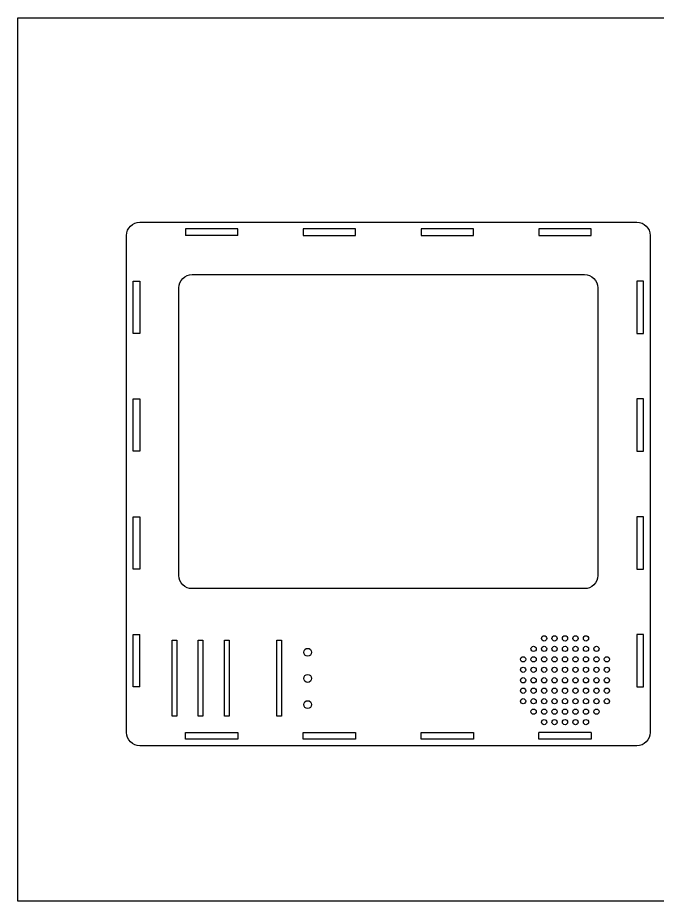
# Model space of a CAD drawing. Header units: inches. Extents: x 17812.8 to 17878, y 16362.7 to 16399.4.
# Drawn here: x 17812.84 to 17825.06, y 16382.56 to 16399.45 of the extents above; entities that cross this region are included whole.
import ezdxf

# ---------------------------------------------------------------- set-up
doc = ezdxf.new("R2010")
doc.units = ezdxf.units.IN
doc.header["$MEASUREMENT"] = 0

msp = doc.modelspace()

# ---------------------------------------------------------------- linework, layer by layer
at = {"color": 2}
for p, q in [((17817.042, 16395.288), (17816.042, 16395.288)), ((17822.792, 16395.288), (17823.792, 16395.288)), ((17815.167, 16386.663), (17815.167, 16387.663)), ((17815.875, 16386.103), (17815.785, 16386.103)), ((17816.375, 16386.103), (17816.285, 16386.103)), ((17816.875, 16386.103), (17816.785, 16386.103)), ((17817.875, 16386.103), (17817.785, 16386.103)), ((17816.042, 16385.788), (17817.042, 16385.788)), ((17818.292, 16385.788), (17819.292, 16385.788))]:
    msp.add_line(p, q, dxfattribs=at)
at = {"color": 6}
msp.add_lwpolyline([(17812.836, 16399.446), (17847.557, 16399.446), (17847.557, 16382.565), (17812.836, 16382.565)], close=True, dxfattribs=at)
at = {"color": 2}
for points in [[(17815.167, 16395.538), (17824.667, 16395.538, -0.414214), (17824.917, 16395.288), (17824.917, 16385.788, -0.414214), (17824.667, 16385.538), (17815.167, 16385.538, -0.414214), (17814.917, 16385.788), (17814.917, 16395.288, -0.414214)], [(17816.167, 16394.538), (17823.667, 16394.538, -0.414214), (17823.917, 16394.288), (17823.917, 16388.788, -0.414214), (17823.667, 16388.538), (17816.167, 16388.538, -0.414214), (17815.917, 16388.788), (17815.917, 16394.288, -0.414214)]]:
    msp.add_lwpolyline(points, format="xyb", close=True, dxfattribs=at)
for points in [[(17817.042, 16395.288), (17817.042, 16395.413), (17816.042, 16395.413), (17816.042, 16395.288)], [(17823.792, 16395.288), (17823.792, 16395.413), (17822.792, 16395.413), (17822.792, 16395.288)], [(17815.167, 16386.663), (17815.042, 16386.663), (17815.042, 16387.663), (17815.167, 16387.663)], [(17824.667, 16386.663), (17824.792, 16386.663), (17824.792, 16387.663), (17824.667, 16387.663)], [(17824.667, 16387.663), (17824.667, 16386.663)], [(17815.785, 16386.103), (17815.785, 16387.553), (17815.875, 16387.553), (17815.875, 16386.103)], [(17816.285, 16386.103), (17816.285, 16387.553), (17816.375, 16387.553), (17816.375, 16386.103)], [(17816.785, 16386.103), (17816.785, 16387.553), (17816.875, 16387.553), (17816.875, 16386.103)], [(17817.785, 16386.103), (17817.785, 16387.553), (17817.875, 16387.553), (17817.875, 16386.103)], [(17817.042, 16385.788), (17817.042, 16385.663), (17816.042, 16385.663), (17816.042, 16385.788)], [(17819.292, 16385.788), (17819.292, 16385.663), (17818.292, 16385.663), (17818.292, 16385.788)], [(17823.792, 16385.788), (17823.792, 16385.663), (17822.792, 16385.663), (17822.792, 16385.788)], [(17823.792, 16385.788), (17822.792, 16385.788)]]:
    msp.add_lwpolyline(points, dxfattribs=at)
for points in [[(17818.292, 16395.288), (17819.292, 16395.288), (17819.292, 16395.413), (17818.292, 16395.413)], [(17820.542, 16395.288), (17821.542, 16395.288), (17821.542, 16395.413), (17820.542, 16395.413)], [(17815.167, 16394.413), (17815.167, 16393.413), (17815.042, 16393.413), (17815.042, 16394.413)], [(17824.667, 16394.413), (17824.667, 16393.413), (17824.792, 16393.413), (17824.792, 16394.413)], [(17815.167, 16392.163), (17815.167, 16391.163), (17815.042, 16391.163), (17815.042, 16392.163)], [(17824.667, 16392.163), (17824.667, 16391.163), (17824.792, 16391.163), (17824.792, 16392.163)], [(17815.167, 16389.913), (17815.167, 16388.913), (17815.042, 16388.913), (17815.042, 16389.913)], [(17824.667, 16389.913), (17824.667, 16388.913), (17824.792, 16388.913), (17824.792, 16389.913)], [(17820.542, 16385.788), (17821.542, 16385.788), (17821.542, 16385.663), (17820.542, 16385.663)]]:
    msp.add_lwpolyline(points, close=True, dxfattribs=at)
for centre, radius in [((17822.892, 16387.588), 0.05), ((17823.092, 16387.588), 0.05), ((17823.292, 16387.588), 0.05), ((17823.492, 16387.588), 0.05), ((17823.692, 16387.588), 0.05), ((17822.692, 16387.388), 0.05), ((17822.892, 16387.388), 0.05), ((17823.092, 16387.388), 0.05), ((17823.292, 16387.388), 0.05), ((17823.492, 16387.388), 0.05), ((17823.692, 16387.388), 0.05), ((17823.892, 16387.388), 0.05), ((17818.375, 16387.323), 0.075), ((17822.492, 16387.188), 0.05), ((17822.692, 16387.188), 0.05), ((17822.892, 16387.188), 0.05), ((17823.092, 16387.188), 0.05), ((17823.292, 16387.188), 0.05), ((17823.492, 16387.188), 0.05), ((17823.692, 16387.188), 0.05), ((17823.892, 16387.188), 0.05), ((17824.092, 16387.188), 0.05), ((17822.492, 16386.988), 0.05), ((17822.692, 16386.988), 0.05), ((17822.892, 16386.988), 0.05), ((17823.092, 16386.988), 0.05), ((17823.292, 16386.988), 0.05), ((17823.492, 16386.988), 0.05), ((17823.692, 16386.988), 0.05), ((17823.892, 16386.988), 0.05), ((17824.092, 16386.988), 0.05), ((17818.375, 16386.823), 0.075), ((17822.492, 16386.788), 0.05), ((17822.692, 16386.788), 0.05), ((17822.892, 16386.788), 0.05), ((17823.092, 16386.788), 0.05), ((17823.292, 16386.788), 0.05), ((17823.492, 16386.788), 0.05), ((17823.692, 16386.788), 0.05), ((17823.892, 16386.788), 0.05), ((17824.092, 16386.788), 0.05), ((17822.492, 16386.588), 0.05), ((17822.692, 16386.588), 0.05), ((17822.892, 16386.588), 0.05), ((17823.092, 16386.588), 0.05), ((17823.292, 16386.588), 0.05), ((17823.492, 16386.588), 0.05), ((17823.692, 16386.588), 0.05), ((17823.892, 16386.588), 0.05), ((17824.092, 16386.588), 0.05), ((17818.375, 16386.323), 0.075), ((17822.492, 16386.388), 0.05), ((17822.692, 16386.388), 0.05), ((17822.892, 16386.388), 0.05), ((17823.092, 16386.388), 0.05), ((17823.292, 16386.388), 0.05), ((17823.492, 16386.388), 0.05), ((17823.692, 16386.388), 0.05), ((17823.892, 16386.388), 0.05), ((17824.092, 16386.388), 0.05), ((17822.692, 16386.188), 0.05), ((17822.892, 16386.188), 0.05), ((17823.092, 16386.188), 0.05), ((17823.292, 16386.188), 0.05), ((17823.492, 16386.188), 0.05), ((17823.692, 16386.188), 0.05), ((17823.892, 16386.188), 0.05), ((17822.892, 16385.988), 0.05), ((17823.092, 16385.988), 0.05), ((17823.292, 16385.988), 0.05), ((17823.492, 16385.988), 0.05), ((17823.692, 16385.988), 0.05)]:
    msp.add_circle(centre, radius, dxfattribs=at)

doc.saveas('drawing.dxf')
